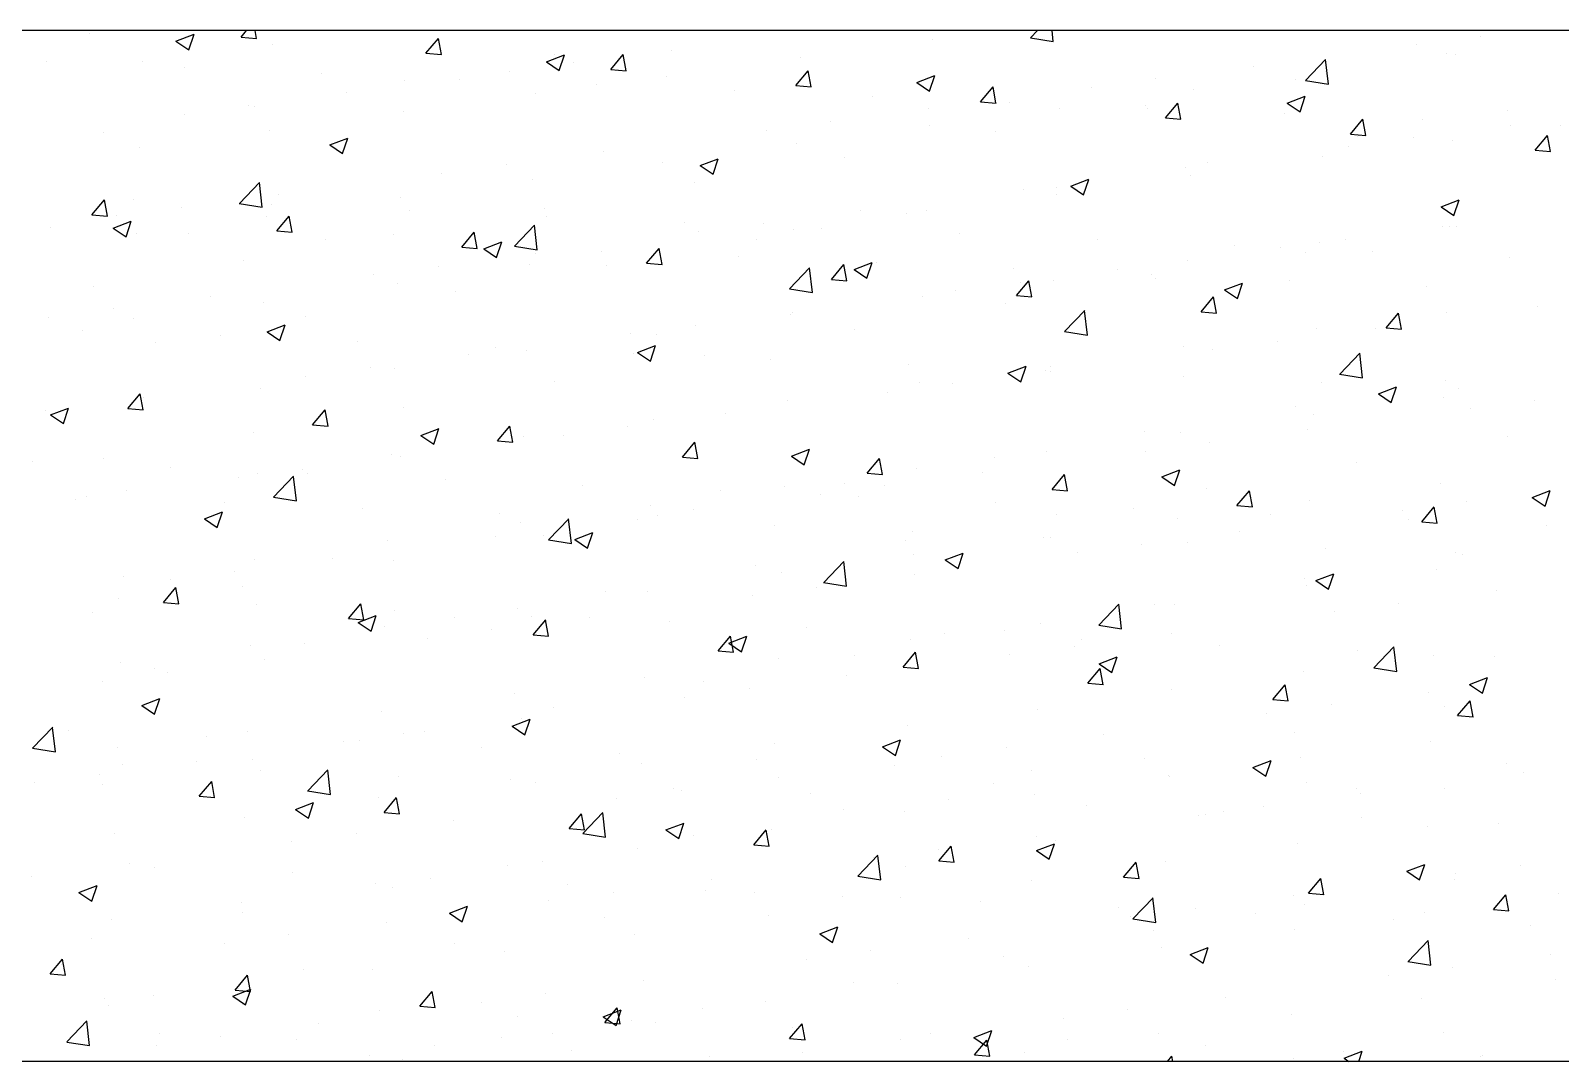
# Model space of a CAD drawing. Header units: millimetres. Extents: x 331487 to 517269, y 198509 to 399936.
# Drawn here: x 423259 to 423853, y 339696 to 340096 of the extents above; entities that cross this region are included whole.
import ezdxf

# ---------------------------------------------------------------- set-up
doc = ezdxf.new("R2010")
doc.units = ezdxf.units.MM
doc.header["$MEASUREMENT"] = 0
doc.layers.add('COLUMN', color=6, linetype='Continuous')

msp = doc.modelspace()

# ---------------------------------------------------------------- linework, layer by layer
at = {"layer": 'COLUMN'}
for p, q in [((448979.83, 340095.96), (420204.35, 340095.96)), ((448984.26, 339695.96), (420604.35, 339695.96))]:
    msp.add_line(p, q, dxfattribs=at)
at = {"layer": 'COLUMN', "color": 2, "linetype": 'Continuous'}
for p, q in [((423282.3, 340094.66), (423282.3, 340094.66)), ((423315.87, 340091.84), (423322.88, 340094.53)), ((423315.87, 340091.84), (423320.85, 340088.48)), ((423320.85, 340088.48), (423322.87, 340094.52)), ((423341.13, 340093.44), (423343.25, 340095.96)), ((423341.13, 340093.44), (423347.11, 340092.92)), ((423347.11, 340092.91), (423346.55, 340095.96)), ((423353.46, 340090.37), (423353.46, 340090.37)), ((423412.86, 340087.17), (423417.68, 340092.91)), ((423418.84, 340086.64), (423417.68, 340092.91)), ((423609.32, 340092.56), (423609.32, 340092.56)), ((423647.35, 340093.14), (423656.25, 340091.76)), ((423647.38, 340093.17), (423650.06, 340095.96)), ((423656.25, 340091.76), (423655.76, 340095.96)), ((423797.09, 340090.48), (423797.09, 340090.48)), ((423822.12, 340093.78), (423822.12, 340093.78)), ((423412.86, 340087.17), (423418.84, 340086.64)), ((423459.59, 340083.83), (423466.59, 340086.52)), ((423462.89, 340086.51), (423462.89, 340086.51)), ((423464.56, 340080.47), (423466.59, 340086.52)), ((423484.59, 340080.89), (423489.41, 340086.64)), ((423490.56, 340080.36), (423489.4, 340086.63)), ((423508.11, 340088.42), (423508.11, 340088.42)), ((423557.98, 340085.52), (423557.98, 340085.52)), ((423754.11, 340076.62), (423761.9, 340084.74)), ((423762.97, 340075.21), (423761.87, 340084.71)), ((423808.67, 340086.91), (423808.67, 340086.91)), ((423812.41, 340086.61), (423812.41, 340086.61)), ((423265.68, 340083.93), (423265.68, 340083.93)), ((423302.95, 340083.96), (423302.95, 340083.96)), ((423319.06, 340081.67), (423319.06, 340081.67)), ((423372.45, 340079.41), (423372.45, 340079.41)), ((423445.21, 340080.13), (423445.21, 340080.13)), ((423459.59, 340083.83), (423464.56, 340080.47)), ((423470.24, 340083.43), (423470.24, 340083.43)), ((423484.59, 340080.89), (423490.56, 340080.37)), ((423556.31, 340074.62), (423561.13, 340080.36)), ((423562.29, 340074.09), (423561.13, 340080.35)), ((423603.3, 340075.82), (423610.3, 340078.51)), ((423608.27, 340072.46), (423610.3, 340078.51)), ((423733.93, 340082.17), (423733.93, 340082.17)), ((423761.9, 340080.21), (423761.9, 340080.21)), ((423404.57, 340076.5), (423404.57, 340076.5)), ((423425.83, 340077.16), (423425.83, 340077.16)), ((423479.21, 340074.9), (423479.21, 340074.9)), ((423506.04, 340078.02), (423506.04, 340078.02)), ((423532.59, 340072.65), (423532.59, 340072.65)), ((423556.31, 340074.62), (423562.29, 340074.09)), ((423603.3, 340075.82), (423608.27, 340072.46)), ((423628.04, 340068.34), (423632.86, 340074.09)), ((423634.01, 340067.81), (423632.86, 340074.08)), ((423671.03, 340073.88), (423671.03, 340073.88)), ((423696.06, 340077.18), (423696.06, 340077.18)), ((423710.55, 340073.17), (423710.55, 340073.17)), ((423750.35, 340076.9), (423750.35, 340076.9)), ((423754.08, 340076.59), (423762.97, 340075.21)), ((423344.18, 340066.83), (423344.18, 340066.83)), ((423346.25, 340066.49), (423346.25, 340066.49)), ((423382.05, 340071.82), (423382.05, 340071.82)), ((423455.53, 340071.62), (423455.53, 340071.62)), ((423585.97, 340070.39), (423585.97, 340070.39)), ((423628.04, 340068.34), (423634.02, 340067.82)), ((423639.36, 340068.14), (423639.36, 340068.14)), ((423692.03, 340066.89), (423692.03, 340066.89)), ((423699.76, 340062.06), (423704.59, 340067.81)), ((423705.74, 340061.54), (423704.58, 340067.8)), ((423747.01, 340067.81), (423754.02, 340070.5)), ((423747.01, 340067.81), (423751.99, 340064.46)), ((423751.98, 340064.45), (423754.01, 340070.5)), ((423319.15, 340063.54), (423319.15, 340063.54)), ((423404.18, 340064.57), (423404.18, 340064.57)), ((423570, 340060.58), (423570, 340060.58)), ((423607.87, 340065.57), (423607.87, 340065.57)), ((423658.62, 340065.67), (423658.62, 340065.67)), ((423692.74, 340065.88), (423692.74, 340065.88)), ((423699.76, 340062.06), (423705.74, 340061.54)), ((423746.12, 340063.63), (423746.12, 340063.63)), ((423771.49, 340055.79), (423776.31, 340061.53)), ((423777.47, 340055.26), (423776.31, 340061.53)), ((423799.5, 340061.37), (423799.5, 340061.37)), ((423832.63, 340064.95), (423832.63, 340064.95)), ((423287.93, 340056.48), (423287.93, 340056.48)), ((423352.25, 340057.08), (423352.25, 340057.08)), ((423544.96, 340057.29), (423544.96, 340057.29)), ((423608.1, 340059.27), (423608.1, 340059.27)), ((423633.71, 340056.88), (423633.71, 340056.88)), ((423771.49, 340055.79), (423777.47, 340055.27)), ((423774.31, 340054.94), (423774.31, 340054.94)), ((423833.69, 340059.32), (423833.69, 340059.32)), ((423843.22, 340049.51), (423848.04, 340055.26)), ((423849.19, 340048.99), (423848.04, 340055.25)), ((423852.89, 340059.12), (423852.89, 340059.12)), ((423301.73, 340050.68), (423301.73, 340050.68)), ((423375.57, 340051.58), (423382.57, 340054.26)), ((423375.57, 340051.58), (423380.54, 340048.22)), ((423380.54, 340048.22), (423382.56, 340054.26)), ((423481.81, 340048.97), (423481.81, 340048.97)), ((423556.76, 340052.23), (423556.76, 340052.23)), ((423770.78, 340051.04), (423770.78, 340051.04)), ((423795.81, 340054.34), (423795.81, 340054.34)), ((423811.19, 340053.32), (423811.19, 340053.32)), ((423843.22, 340049.51), (423849.19, 340048.99)), ((423443.93, 340043.99), (423443.93, 340043.99)), ((423504.82, 340044.73), (423504.82, 340044.73)), ((423519.28, 340043.57), (423526.28, 340046.25)), ((423519.28, 340043.57), (423524.25, 340040.21)), ((423524.25, 340040.21), (423526.28, 340046.25)), ((423575.39, 340046.87), (423575.39, 340046.87)), ((423715.99, 340044.93), (423715.99, 340044.93)), ((423760.68, 340046.92), (423760.68, 340046.92)), ((423340.47, 340028.87), (423348.26, 340036.98)), ((423349.33, 340027.45), (423348.23, 340036.95)), ((423418.9, 340040.69), (423418.9, 340040.69)), ((423454.31, 340038.33), (423454.31, 340038.33)), ((423517.08, 340036.86), (423517.08, 340036.86)), ((423662.99, 340035.56), (423669.99, 340038.25)), ((423667.96, 340032.2), (423669.99, 340038.24)), ((423669.75, 340037.74), (423669.75, 340037.74)), ((423707.63, 340042.73), (423707.63, 340042.73)), ((423709.34, 340039.88), (423709.34, 340039.88)), ((423355.75, 340032.38), (423355.75, 340032.38)), ((423402.97, 340031.29), (423402.97, 340031.29)), ((423644.72, 340034.44), (423644.72, 340034.44)), ((423657.4, 340032.38), (423657.4, 340032.38)), ((423657.67, 340034.92), (423657.67, 340034.92)), ((423662.99, 340035.56), (423667.97, 340032.2)), ((423283.28, 340024.5), (423288.1, 340030.24)), ((423289.26, 340023.97), (423288.1, 340030.24)), ((423299.59, 340030.57), (423299.59, 340030.57)), ((423317.87, 340027.39), (423317.87, 340027.39)), ((423340.44, 340028.83), (423349.33, 340027.45)), ((423352.97, 340028.32), (423352.97, 340028.32)), ((423406.35, 340026.06), (423406.35, 340026.06)), ((423458.76, 340026.85), (423458.76, 340026.85)), ((423581.56, 340026.13), (423581.56, 340026.13)), ((423606.89, 340025.98), (423606.89, 340025.98)), ((423806.7, 340027.55), (423813.71, 340030.24)), ((423806.7, 340027.55), (423811.68, 340024.19)), ((423811.68, 340024.19), (423813.7, 340030.24)), ((423267.29, 340019.39), (423267.29, 340019.39)), ((423283.28, 340024.5), (423289.26, 340023.97)), ((423291.54, 340019.32), (423298.55, 340022.01)), ((423291.54, 340019.32), (423296.52, 340015.97)), ((423292.84, 340024.1), (423292.84, 340024.1)), ((423296.51, 340015.97), (423298.54, 340022.01)), ((423351.03, 340023.79), (423351.03, 340023.79)), ((423355.01, 340018.22), (423359.83, 340023.97)), ((423360.98, 340017.69), (423359.83, 340023.96)), ((423447.19, 340012.31), (423454.98, 340020.43)), ((423456.06, 340010.9), (423454.95, 340020.4)), ((423459.74, 340023.8), (423459.74, 340023.8)), ((423513.12, 340021.55), (423513.12, 340021.55)), ((423543.69, 340021.14), (423543.69, 340021.14)), ((423566.5, 340019.29), (423566.5, 340019.29)), ((423599.36, 340024.91), (423599.36, 340024.91)), ((423807.38, 340019.88), (423807.38, 340019.88)), ((423809.98, 340020.03), (423809.98, 340020.03)), ((423812.5, 340019.95), (423812.5, 340019.95)), ((423300.52, 340017.39), (423300.52, 340017.39)), ((423320.67, 340017.14), (423320.67, 340017.14)), ((423355.01, 340018.22), (423360.99, 340017.7)), ((423374.06, 340014.88), (423374.06, 340014.88)), ((423400.44, 340016.84), (423400.44, 340016.84)), ((423426.74, 340011.95), (423431.56, 340017.69)), ((423432.71, 340011.42), (423431.55, 340017.69)), ((423435.26, 340011.31), (423442.26, 340014)), ((423440.23, 340007.96), (423442.25, 340014)), ((423518.66, 340017.85), (423518.66, 340017.85)), ((423541.04, 340014.9), (423541.04, 340014.9)), ((423555.55, 340018.94), (423555.55, 340018.94)), ((423619.88, 340017.04), (423619.88, 340017.04)), ((423673.27, 340014.78), (423673.27, 340014.78)), ((423759.47, 340013.63), (423759.47, 340013.63)), ((423769.51, 340014.89), (423769.51, 340014.89)), ((423426.74, 340011.95), (423432.71, 340011.42)), ((423427.44, 340012.63), (423427.44, 340012.63)), ((423435.26, 340011.31), (423440.23, 340007.96)), ((423447.16, 340012.28), (423456.06, 340010.9)), ((423455.5, 340009.53), (423455.5, 340009.53)), ((423480.82, 340010.37), (423480.82, 340010.37)), ((423498.46, 340005.67), (423503.28, 340011.42)), ((423504.44, 340005.14), (423503.28, 340011.41)), ((423503.61, 340011.44), (423503.61, 340011.44)), ((423534.2, 340008.12), (423534.2, 340008.12)), ((423726.65, 340012.53), (423726.65, 340012.53)), ((423744.47, 340011.6), (423744.47, 340011.6)), ((423754.18, 340009.94), (423754.18, 340009.94)), ((423780.03, 340010.27), (423780.03, 340010.27)), ((423833.41, 340008.02), (423833.41, 340008.02)), ((423342.12, 340006.83), (423342.12, 340006.83)), ((423392.59, 340001.25), (423392.59, 340001.25)), ((423417.63, 340004.55), (423417.63, 340004.55)), ((423453.1, 340005.04), (423453.1, 340005.04)), ((423482.72, 340004.89), (423482.72, 340004.89)), ((423498.46, 340005.67), (423504.44, 340005.15)), ((423553.92, 339995.76), (423561.71, 340003.88)), ((423562.78, 339994.35), (423561.67, 340003.85)), ((423570.19, 339999.4), (423575.01, 340005.14)), ((423576.16, 339998.87), (423575.01, 340005.14)), ((423578.97, 340003.3), (423585.97, 340005.99)), ((423578.97, 340003.3), (423583.94, 339999.95)), ((423583.94, 339999.95), (423585.97, 340005.99)), ((423587.59, 340005.86), (423587.59, 340005.86)), ((423640.97, 340003.61), (423640.97, 340003.61)), ((423681.32, 340003.28), (423681.32, 340003.28)), ((423694.35, 340001.35), (423694.35, 340001.35)), ((423708.12, 340006.59), (423708.12, 340006.59)), ((423283.8, 339996.82), (423283.8, 339996.82)), ((423401.75, 339998), (423401.75, 339998)), ((423553.89, 339995.73), (423562.78, 339994.35)), ((423570.19, 339999.4), (423576.16, 339998.87)), ((423641.91, 339993.12), (423646.73, 339998.87)), ((423643.45, 339998.3), (423643.45, 339998.3)), ((423647.89, 339992.59), (423646.73, 339998.86)), ((423656.18, 339999.09), (423656.18, 339999.09)), ((423695.87, 339999.93), (423695.87, 339999.93)), ((423722.68, 339995.3), (423729.68, 339997.98)), ((423722.68, 339995.3), (423727.66, 339991.94)), ((423727.65, 339991.94), (423729.68, 339997.98)), ((423747.73, 339999.09), (423747.73, 339999.09)), ((423801.11, 339996.84), (423801.11, 339996.84)), ((423329.44, 339992.94), (423329.44, 339992.94)), ((423349.81, 339990.5), (423349.81, 339990.5)), ((423424.4, 339994.88), (423424.4, 339994.88)), ((423605.67, 339992.69), (423605.67, 339992.69)), ((423618.41, 339995), (423618.41, 339995)), ((423637.55, 339989.92), (423637.55, 339989.92)), ((423641.91, 339993.12), (423647.89, 339992.6)), ((423713.64, 339986.85), (423718.46, 339992.59)), ((423719.61, 339986.32), (423718.46, 339992.59)), ((423266.53, 339984.65), (423266.53, 339984.65)), ((423291.57, 339987.95), (423291.57, 339987.95)), ((423299.3, 339984.1), (423299.3, 339984.1)), ((423366.08, 339984.87), (423366.08, 339984.87)), ((423554.33, 339985.65), (423554.33, 339985.65)), ((423555.26, 339986.69), (423555.26, 339986.69)), ((423660.64, 339979.21), (423668.43, 339987.33)), ((423669.5, 339977.8), (423668.4, 339987.3)), ((423713.64, 339986.85), (423719.62, 339986.32)), ((423785.37, 339980.57), (423790.19, 339986.32)), ((423791.34, 339980.04), (423790.18, 339986.31)), ((423808.76, 339986.74), (423808.76, 339986.74)), ((423844.23, 339988.75), (423844.23, 339988.75)), ((423279.69, 339979.74), (423279.69, 339979.74)), ((423333.08, 339977.48), (423333.08, 339977.48)), ((423351.23, 339979.06), (423358.24, 339981.75)), ((423351.23, 339979.06), (423356.21, 339975.71)), ((423356.2, 339975.7), (423358.23, 339981.75)), ((423492.35, 339978.41), (423492.35, 339978.41)), ((423502.39, 339978.15), (423502.39, 339978.15)), ((423517.38, 339981.7), (423517.38, 339981.7)), ((423579.23, 339979.91), (423579.23, 339979.91)), ((423660.61, 339979.18), (423669.5, 339977.8)), ((423758.25, 339980.34), (423758.25, 339980.34)), ((423781.07, 339980.44), (423781.07, 339980.44)), ((423785.37, 339980.57), (423791.34, 339980.05)), ((423307.76, 339974.86), (423307.76, 339974.86)), ((423386.46, 339975.23), (423386.46, 339975.23)), ((423439.84, 339972.97), (423439.84, 339972.97)), ((423451.88, 339971.75), (423451.88, 339971.75)), ((423494.95, 339971.05), (423501.95, 339973.74)), ((423499.92, 339967.7), (423501.95, 339973.74)), ((423706.91, 339973.3), (423706.91, 339973.3)), ((423718.17, 339972.16), (423718.17, 339972.16)), ((423743.2, 339975.45), (423743.2, 339975.45)), ((423429.19, 339970.09), (423429.19, 339970.09)), ((423493.22, 339970.72), (423493.22, 339970.72)), ((423494.95, 339971.05), (423499.92, 339967.7)), ((423520.91, 339969.9), (423520.91, 339969.9)), ((423546.61, 339968.46), (423546.61, 339968.46)), ((423599.99, 339966.21), (423599.99, 339966.21)), ((423638.66, 339963.04), (423645.66, 339965.73)), ((423643.63, 339959.69), (423645.66, 339965.73)), ((423654.97, 339965.8), (423654.97, 339965.8)), ((423767.37, 339962.66), (423775.15, 339970.78)), ((423776.23, 339961.25), (423775.12, 339970.74)), ((423366.29, 339961.81), (423366.29, 339961.81)), ((423391.32, 339965.11), (423391.32, 339965.11)), ((423400.54, 339964.71), (423400.54, 339964.71)), ((423462.59, 339959.89), (423462.59, 339959.89)), ((423638.66, 339963.04), (423643.63, 339959.69)), ((423653.37, 339963.95), (423653.37, 339963.95)), ((423655.01, 339963.84), (423655.01, 339963.84)), ((423706.75, 339961.7), (423706.75, 339961.7)), ((423767.33, 339962.63), (423776.23, 339961.25)), ((423808.37, 339960.28), (423808.37, 339960.28)), ((423297.16, 339949.28), (423301.98, 339955.02)), ((423303.13, 339948.75), (423301.98, 339955.02)), ((423348.6, 339957.21), (423348.6, 339957.21)), ((423592.1, 339955.56), (423592.1, 339955.56)), ((423604.46, 339959.4), (423604.46, 339959.4)), ((423617.14, 339958.86), (423617.14, 339958.86)), ((423760.13, 339959.44), (423760.13, 339959.44)), ((423782.37, 339955.03), (423789.37, 339957.72)), ((423782.37, 339955.03), (423787.35, 339951.68)), ((423787.34, 339951.68), (423789.37, 339957.72)), ((423813.52, 339957.18), (423813.52, 339957.18)), ((423265.26, 339948.51), (423265.26, 339948.51)), ((423267.21, 339946.81), (423274.21, 339949.5)), ((423272.18, 339943.45), (423274.21, 339949.49)), ((423297.16, 339949.28), (423303.14, 339948.75)), ((423298.09, 339950.81), (423298.09, 339950.81)), ((423303.13, 339953.5), (423303.13, 339953.5)), ((423368.88, 339943), (423373.71, 339948.75)), ((423374.86, 339942.47), (423373.7, 339948.74)), ((423404.27, 339949.87), (423404.27, 339949.87)), ((423553.11, 339952.36), (423553.11, 339952.36)), ((423750.06, 339950.27), (423750.06, 339950.27)), ((423807.54, 339953.45), (423807.54, 339953.45)), ((423817.92, 339949.31), (423817.92, 339949.31)), ((423842.96, 339952.61), (423842.96, 339952.61)), ((423267.21, 339946.81), (423272.19, 339943.45)), ((423368.88, 339943), (423374.86, 339942.48)), ((423440.61, 339936.73), (423445.43, 339942.47)), ((423446.59, 339936.2), (423445.43, 339942.47)), ((423491.08, 339942.26), (423491.08, 339942.26)), ((423501.17, 339944.86), (423501.17, 339944.86)), ((423528.95, 339947.25), (423528.95, 339947.25)), ((423757.03, 339947.05), (423757.03, 339947.05)), ((423345.95, 339939.86), (423345.95, 339939.86)), ((423410.92, 339938.8), (423417.93, 339941.49)), ((423410.92, 339938.8), (423415.9, 339935.44)), ((423415.9, 339935.44), (423417.92, 339941.49)), ((423440.61, 339936.73), (423446.59, 339936.2)), ((423450.66, 339938.46), (423450.66, 339938.46)), ((423466.04, 339938.96), (423466.04, 339938.96)), ((423512.34, 339930.45), (423517.16, 339936.2)), ((423518.31, 339929.92), (423517.16, 339936.19)), ((423691.74, 339940.26), (423691.74, 339940.26)), ((423705.69, 339940.01), (423705.69, 339940.01)), ((423716.89, 339936.01), (423716.89, 339936.01)), ((423754.77, 339941), (423754.77, 339941)), ((423832.34, 339938.33), (423832.34, 339938.33)), ((423399.32, 339931.42), (423399.32, 339931.42)), ((423402.89, 339930.65), (423402.89, 339930.65)), ((423512.34, 339930.45), (423518.31, 339929.93)), ((423554.64, 339930.79), (423561.64, 339933.48)), ((423554.64, 339930.79), (423559.61, 339927.43)), ((423559.61, 339927.43), (423561.64, 339933.48)), ((423633.42, 339930.25), (423633.42, 339930.25)), ((423653.75, 339932.51), (423653.75, 339932.51)), ((423691.86, 339932.72), (423691.86, 339932.72)), ((423260.22, 339928.64), (423260.22, 339928.64)), ((423287.64, 339929.85), (423287.64, 339929.85)), ((423313.6, 339926.38), (423313.6, 339926.38)), ((423365.01, 339925.66), (423365.01, 339925.66)), ((423366.99, 339924.13), (423366.99, 339924.13)), ((423584.06, 339924.18), (423588.88, 339929.92)), ((423584.06, 339924.18), (423590.04, 339923.65)), ((423590.04, 339923.65), (423588.88, 339929.92)), ((423603.24, 339926.11), (423603.24, 339926.11)), ((423628.7, 339924.4), (423628.7, 339924.4)), ((423698.35, 339922.78), (423705.35, 339925.47)), ((423703.32, 339919.42), (423705.35, 339925.47)), ((423774.02, 339928.31), (423774.02, 339928.31)), ((423339.98, 339922.37), (423339.98, 339922.37)), ((423347.38, 339923.92), (423347.38, 339923.92)), ((423353.73, 339914.9), (423361.52, 339923.02)), ((423362.59, 339913.49), (423361.48, 339922.99)), ((423420.37, 339921.87), (423420.37, 339921.87)), ((423473.75, 339919.62), (423473.75, 339919.62)), ((423551.9, 339919.07), (423551.9, 339919.07)), ((423575.1, 339920.24), (423575.1, 339920.24)), ((423590.83, 339919.42), (423590.83, 339919.42)), ((423655.79, 339917.9), (423660.61, 339923.65)), ((423661.76, 339917.37), (423660.61, 339923.64)), ((423698.35, 339922.78), (423703.32, 339919.43)), ((423715.7, 339918.3), (423715.7, 339918.3)), ((423806.33, 339920.16), (423806.33, 339920.16)), ((423276.82, 339914.05), (423276.82, 339914.05)), ((423281.31, 339915.21), (423281.31, 339915.21)), ((423296.87, 339917.52), (423296.87, 339917.52)), ((423334.69, 339912.95), (423334.69, 339912.95)), ((423353.7, 339914.87), (423362.59, 339913.49)), ((423527.13, 339917.36), (423527.13, 339917.36)), ((423565.8, 339916.12), (423565.8, 339916.12)), ((423580.51, 339915.11), (423580.51, 339915.11)), ((423633.9, 339912.85), (423633.9, 339912.85)), ((423655.79, 339917.9), (423661.77, 339917.38)), ((423727.51, 339911.63), (423732.34, 339917.37)), ((423733.49, 339911.1), (423732.33, 339917.37)), ((423755.82, 339913.76), (423755.82, 339913.76)), ((423816.65, 339913.17), (423816.65, 339913.17)), ((423842.06, 339914.77), (423849.07, 339917.46)), ((423842.06, 339914.77), (423847.04, 339911.42)), ((423847.03, 339911.42), (423849.06, 339917.46)), ((423326.9, 339906.55), (423333.9, 339909.23)), ((423326.9, 339906.55), (423331.88, 339903.19)), ((423331.87, 339903.19), (423333.9, 339909.23)), ((423388.07, 339910.7), (423388.07, 339910.7)), ((423441.45, 339908.44), (423441.45, 339908.44)), ((423460.45, 339898.35), (423468.24, 339906.47)), ((423469.31, 339896.94), (423468.21, 339906.44)), ((423499.96, 339911.57), (423499.96, 339911.57)), ((423502.64, 339907.81), (423502.64, 339907.81)), ((423516.78, 339910.23), (423516.78, 339910.23)), ((423657.38, 339908.29), (423657.38, 339908.29)), ((423687.28, 339910.6), (423687.28, 339910.6)), ((423704.47, 339906.72), (423704.47, 339906.72)), ((423727.51, 339911.63), (423733.49, 339911.1)), ((423740.66, 339908.34), (423740.66, 339908.34)), ((423791.61, 339909.87), (423791.61, 339909.87)), ((423799.24, 339905.35), (423804.06, 339911.1)), ((423805.22, 339904.82), (423804.06, 339911.09)), ((423449.45, 339905.17), (423449.45, 339905.17)), ((423464.77, 339902.82), (423464.77, 339902.82)), ((423470.62, 339898.54), (423477.62, 339901.22)), ((423475.59, 339895.18), (423477.61, 339901.22)), ((423494.83, 339906.19), (423494.83, 339906.19)), ((423548.22, 339903.93), (423548.22, 339903.93)), ((423601.6, 339901.67), (423601.6, 339901.67)), ((423728.46, 339901.56), (423728.46, 339901.56)), ((423794.04, 339906.09), (423794.04, 339906.09)), ((423799.24, 339905.35), (423805.22, 339904.83)), ((423847.43, 339903.83), (423847.43, 339903.83)), ((423398.1, 339898.13), (423398.1, 339898.13)), ((423439.74, 339899.52), (423439.74, 339899.52)), ((423458.46, 339900.22), (423458.46, 339900.22)), ((423460.42, 339898.32), (423469.31, 339896.94)), ((423470.62, 339898.54), (423475.59, 339895.18)), ((423599.06, 339898.28), (423599.06, 339898.28)), ((423652.54, 339899.22), (423652.54, 339899.22)), ((423654.98, 339899.42), (423654.98, 339899.42)), ((423690.59, 339896.57), (423690.59, 339896.57)), ((423708.36, 339897.16), (423708.36, 339897.16)), ((423761.75, 339894.91), (423761.75, 339894.91)), ((423346.17, 339890.63), (423346.17, 339890.63)), ((423376.58, 339891.21), (423376.58, 339891.21)), ((423400.14, 339890.21), (423400.14, 339890.21)), ((423567.17, 339881.8), (423574.96, 339889.92)), ((423576.04, 339880.39), (423574.93, 339889.88)), ((423602.02, 339892.82), (423602.02, 339892.82)), ((423614.33, 339890.53), (423621.33, 339893.22)), ((423614.33, 339890.53), (423619.3, 339887.17)), ((423619.3, 339887.17), (423621.33, 339893.21)), ((423665.55, 339893.28), (423665.55, 339893.28)), ((423812.21, 339893.32), (423812.21, 339893.32)), ((423815.13, 339892.65), (423815.13, 339892.65)), ((423295.65, 339884.23), (423295.65, 339884.23)), ((423313.67, 339882.93), (423313.67, 339882.93)), ((423338.71, 339886.22), (423338.71, 339886.22)), ((423540.74, 339888.27), (423540.74, 339888.27)), ((423550.68, 339885.78), (423550.68, 339885.78)), ((423602.4, 339884.96), (423602.4, 339884.96)), ((423753.89, 339883.31), (423753.89, 339883.31)), ((423758.04, 339882.52), (423765.04, 339885.21)), ((423758.04, 339882.52), (423763.02, 339879.16)), ((423763.01, 339879.16), (423765.04, 339885.21)), ((423805.11, 339886.87), (423805.11, 339886.87)), ((423311.03, 339874.06), (423315.85, 339879.8)), ((423317.01, 339873.53), (423315.85, 339879.8)), ((423341.82, 339880.2), (423341.82, 339880.2)), ((423482.42, 339878.26), (423482.42, 339878.26)), ((423498.74, 339878.28), (423498.74, 339878.28)), ((423539.49, 339876.68), (423539.49, 339876.68)), ((423564.52, 339879.97), (423564.52, 339879.97)), ((423567.14, 339881.77), (423576.04, 339880.39)), ((423754.6, 339880.47), (423754.6, 339880.47)), ((423828.21, 339878.71), (423828.21, 339878.71)), ((423293.71, 339875.55), (423293.71, 339875.55)), ((423311.03, 339874.06), (423317.01, 339873.54)), ((423347.09, 339873.3), (423347.09, 339873.3)), ((423382.76, 339867.78), (423387.58, 339873.53)), ((423388.73, 339867.25), (423387.58, 339873.52)), ((423400.47, 339871.04), (423400.47, 339871.04)), ((423448.23, 339871.88), (423448.23, 339871.88)), ((423673.9, 339865.25), (423681.69, 339873.36)), ((423682.76, 339863.84), (423681.66, 339873.33)), ((423695.57, 339873.3), (423695.57, 339873.3)), ((423703.26, 339873.43), (423703.26, 339873.43)), ((423790.34, 339873.73), (423790.34, 339873.73)), ((423283.51, 339870.19), (423283.51, 339870.19)), ((423382.76, 339867.78), (423388.74, 339867.26)), ((423386.59, 339866.28), (423393.59, 339868.97)), ((423386.59, 339866.28), (423391.57, 339862.93)), ((423391.56, 339862.93), (423393.59, 339868.97)), ((423396.89, 339864.84), (423396.89, 339864.84)), ((423424.11, 339868.25), (423424.11, 339868.25)), ((423453.85, 339868.79), (423453.85, 339868.79)), ((423454.49, 339861.51), (423459.31, 339867.25)), ((423460.46, 339860.98), (423459.3, 339867.25)), ((423476.34, 339868.36), (423476.34, 339868.36)), ((423507.24, 339866.53), (423507.24, 339866.53)), ((423651.32, 339865.93), (423651.32, 339865.93)), ((423673.87, 339865.21), (423682.76, 339863.83)), ((423765.31, 339870.43), (423765.31, 339870.43)), ((423413.43, 339860.08), (423413.43, 339860.08)), ((423438.46, 339863.38), (423438.46, 339863.38)), ((423454.49, 339861.51), (423460.46, 339860.99)), ((423526.21, 339855.23), (423531.03, 339860.98)), ((423530.31, 339858.27), (423537.31, 339860.96)), ((423532.19, 339854.7), (423531.03, 339860.97)), ((423535.28, 339854.92), (423537.3, 339860.96)), ((423560.62, 339864.28), (423560.62, 339864.28)), ((423600.81, 339859.53), (423600.81, 339859.53)), ((423614, 339862.02), (423614, 339862.02)), ((423637.25, 339863.29), (423637.25, 339863.29)), ((423667.38, 339859.77), (423667.38, 339859.77)), ((423702.15, 339862.12), (423702.15, 339862.12)), ((423344.95, 339857.34), (423344.95, 339857.34)), ((423365.79, 339858.24), (423365.79, 339858.24)), ((423526.21, 339855.23), (423532.19, 339854.71)), ((423530.31, 339858.27), (423535.28, 339854.92)), ((423578.93, 339853.28), (423578.93, 339853.28)), ((423597.94, 339848.96), (423602.76, 339854.7)), ((423603.91, 339848.43), (423602.76, 339854.7)), ((423639.25, 339853.83), (423639.25, 339853.83)), ((423664.28, 339857.13), (423664.28, 339857.13)), ((423674.02, 339850.27), (423681.02, 339852.95)), ((423678.99, 339846.91), (423681.02, 339852.95)), ((423720.77, 339857.51), (423720.77, 339857.51)), ((423774.15, 339855.25), (423774.15, 339855.25)), ((423780.62, 339848.69), (423788.41, 339856.81)), ((423789.49, 339847.28), (423788.38, 339856.78)), ((423803.9, 339853.58), (423803.9, 339853.58)), ((423827.53, 339853), (423827.53, 339853)), ((423294.44, 339850.94), (423294.44, 339850.94)), ((423307.47, 339848.23), (423307.47, 339848.23)), ((423350.27, 339851.77), (423350.27, 339851.77)), ((423549.47, 339852.49), (423549.47, 339852.49)), ((423597.94, 339848.96), (423603.91, 339848.43)), ((423669.66, 339842.68), (423674.48, 339848.43)), ((423674.02, 339850.27), (423678.99, 339846.91)), ((423675.64, 339842.15), (423674.48, 339848.42)), ((423753.39, 339847.18), (423753.39, 339847.18)), ((423780.59, 339848.66), (423789.49, 339847.28)), ((423287.37, 339843.49), (423287.37, 339843.49)), ((423312.4, 339846.78), (423312.4, 339846.78)), ((423497.53, 339844.99), (423497.53, 339844.99)), ((423520.61, 339843.27), (423520.61, 339843.27)), ((423576.09, 339845.52), (423576.09, 339845.52)), ((423669.66, 339842.68), (423675.64, 339842.16)), ((423741.39, 339836.41), (423746.21, 339842.15)), ((423747.36, 339835.88), (423746.21, 339842.15)), ((423817.73, 339842.26), (423824.73, 339844.95)), ((423817.73, 339842.26), (423822.71, 339838.9)), ((423822.7, 339838.9), (423824.73, 339844.94)), ((423302.57, 339834.03), (423309.57, 339836.72)), ((423307.54, 339830.67), (423309.57, 339836.72)), ((423447.02, 339838.59), (423447.02, 339838.59)), ((423513.18, 339837.24), (423513.18, 339837.24)), ((423538.22, 339840.53), (423538.22, 339840.53)), ((423702.04, 339840.14), (423702.04, 339840.14)), ((423741.39, 339836.41), (423747.37, 339835.88)), ((423801.91, 339839.27), (423801.91, 339839.27)), ((423813.12, 339830.13), (423817.94, 339835.88)), ((423819.09, 339829.6), (423817.93, 339835.87)), ((423302.57, 339834.03), (423307.55, 339830.68)), ((423395.67, 339831.55), (423395.67, 339831.55)), ((423462.3, 339833.26), (423462.3, 339833.26)), ((423650.1, 339832.64), (423650.1, 339832.64)), ((423739, 339830.99), (423739, 339830.99)), ((423764.03, 339834.29), (423764.03, 339834.29)), ((423808.08, 339833.65), (423808.08, 339833.65)), ((423813.12, 339830.13), (423819.09, 339829.61)), ((423260.26, 339817.49), (423268.05, 339825.61)), ((423269.12, 339816.08), (423268.02, 339825.58)), ((423274.23, 339824.45), (423274.23, 339824.45)), ((423343.73, 339824.05), (423343.73, 339824.05)), ((423403.98, 339823.25), (423403.98, 339823.25)), ((423412.16, 339823.94), (423412.16, 339823.94)), ((423446.28, 339826.02), (423453.29, 339828.71)), ((423446.28, 339826.02), (423451.26, 339822.67)), ((423450.03, 339828.92), (423450.03, 339828.92)), ((423451.25, 339822.67), (423453.28, 339828.71)), ((423599.59, 339826.24), (423599.59, 339826.24)), ((423749.76, 339823.64), (423749.76, 339823.64)), ((423260.23, 339817.46), (423269.12, 339816.08)), ((423293.22, 339817.65), (423293.22, 339817.65)), ((423327.62, 339822.2), (423327.62, 339822.2)), ((423381, 339819.94), (423381, 339819.94)), ((423387.12, 339820.64), (423387.12, 339820.64)), ((423434.38, 339817.69), (423434.38, 339817.69)), ((423548.25, 339819.2), (423548.25, 339819.2)), ((423590, 339818.01), (423597, 339820.7)), ((423590, 339818.01), (423594.97, 339814.66)), ((423594.97, 339814.66), (423597, 339820.7)), ((423637.97, 339817.69), (423637.97, 339817.69)), ((423675.85, 339822.67), (423675.85, 339822.67)), ((423802.68, 339820.29), (423802.68, 339820.29)), ((423323.97, 339812.33), (423323.97, 339812.33)), ((423345.66, 339813.23), (423345.66, 339813.23)), ((423487.76, 339815.43), (423487.76, 339815.43)), ((423496.31, 339811.7), (423496.31, 339811.7)), ((423541.15, 339813.18), (423541.15, 339813.18)), ((423612.94, 339814.39), (423612.94, 339814.39)), ((423691.44, 339813.63), (423691.44, 339813.63)), ((423733.71, 339810), (423740.71, 339812.69)), ((423738.68, 339806.65), (423740.71, 339812.69)), ((423752.17, 339813.89), (423752.17, 339813.89)), ((423832.04, 339811.7), (423832.04, 339811.7)), ((423286.09, 339807.34), (423286.09, 339807.34)), ((423295.32, 339811.02), (423295.32, 339811.02)), ((423348.7, 339808.77), (423348.7, 339808.77)), ((423366.98, 339800.94), (423374.77, 339809.06)), ((423375.85, 339799.53), (423374.74, 339809.02)), ((423402.08, 339806.51), (423402.08, 339806.51)), ((423549.78, 339806.08), (423549.78, 339806.08)), ((423594.53, 339810.92), (423594.53, 339810.92)), ((423647.91, 339808.67), (423647.91, 339808.67)), ((423700.83, 339806.85), (423700.83, 339806.85)), ((423701.29, 339806.41), (423701.29, 339806.41)), ((423733.71, 339810), (423738.68, 339806.65)), ((423838.76, 339808.14), (423838.76, 339808.14)), ((423261.06, 339804.05), (423261.06, 339804.05)), ((423287.34, 339803.22), (423287.34, 339803.22)), ((423324.91, 339798.84), (423329.73, 339804.58)), ((423330.88, 339798.31), (423329.73, 339804.58)), ((423366.95, 339800.91), (423375.85, 339799.53)), ((423445.8, 339805.3), (423445.8, 339805.3)), ((423455.47, 339804.26), (423455.47, 339804.26)), ((423508.85, 339802), (423508.85, 339802)), ((423511.91, 339801.09), (423511.91, 339801.09)), ((423562.23, 339799.74), (423562.23, 339799.74)), ((423633.12, 339803.62), (423633.12, 339803.62)), ((423754.67, 339804.15), (423754.67, 339804.15)), ((423773.72, 339801.69), (423773.72, 339801.69)), ((423775.6, 339799.83), (423775.6, 339799.83)), ((423808.06, 339801.9), (423808.06, 339801.9)), ((423324.91, 339798.84), (423330.89, 339798.32)), ((423362.26, 339793.77), (423369.26, 339796.46)), ((423362.26, 339793.77), (423367.24, 339790.41)), ((423367.23, 339790.41), (423369.26, 339796.46)), ((423394.46, 339798.26), (423394.46, 339798.26)), ((423396.63, 339792.56), (423401.46, 339798.31)), ((423402.61, 339792.04), (423401.45, 339798.3)), ((423486.88, 339797.8), (423486.88, 339797.8)), ((423574.8, 339793.61), (423574.8, 339793.61)), ((423615.61, 339797.49), (423615.61, 339797.49)), ((423648.89, 339799.35), (423648.89, 339799.35)), ((423668.99, 339795.23), (423668.99, 339795.23)), ((423737.73, 339794.84), (423737.73, 339794.84)), ((423342.52, 339790.76), (423342.52, 339790.76)), ((423396.63, 339792.56), (423402.61, 339792.04)), ((423423.72, 339789.48), (423423.72, 339789.48)), ((423468.36, 339786.29), (423473.18, 339792.03)), ((423474.34, 339785.76), (423473.18, 339792.03)), ((423473.71, 339784.39), (423481.5, 339792.5)), ((423482.57, 339782.98), (423481.47, 339792.47)), ((423505.97, 339785.76), (423512.98, 339788.45)), ((423510.95, 339782.4), (423512.97, 339788.45)), ((423598.38, 339792.95), (423598.38, 339792.95)), ((423712.69, 339791.55), (423712.69, 339791.55)), ((423715.4, 339791.67), (423715.4, 339791.67)), ((423722.38, 339792.98), (423722.38, 339792.98)), ((423775.76, 339790.72), (423775.76, 339790.72)), ((423829.14, 339788.47), (423829.14, 339788.47)), ((423292.01, 339784.36), (423292.01, 339784.36)), ((423385.85, 339784.5), (423385.85, 339784.5)), ((423468.36, 339786.29), (423474.34, 339785.77)), ((423473.68, 339784.35), (423482.57, 339782.97)), ((423505.97, 339785.76), (423510.95, 339782.4)), ((423516.49, 339783.6), (423516.49, 339783.6)), ((423540.09, 339780.01), (423544.91, 339785.76)), ((423546.06, 339779.49), (423544.91, 339785.75)), ((423547.03, 339785.91), (423547.03, 339785.91)), ((423649.54, 339783.23), (423649.54, 339783.23)), ((423657.08, 339781.66), (423657.08, 339781.66)), ((423801.46, 339787), (423801.46, 339787)), ((423360.81, 339781.2), (423360.81, 339781.2)), ((423495.09, 339778.41), (423495.09, 339778.41)), ((423540.09, 339780.01), (423546.06, 339779.49)), ((423580.43, 339767.83), (423588.22, 339775.95)), ((423589.3, 339766.42), (423588.19, 339775.92)), ((423611.67, 339778.25), (423611.67, 339778.25)), ((423611.81, 339773.74), (423616.63, 339779.48)), ((423617.79, 339773.21), (423616.63, 339779.48)), ((423649.69, 339777.75), (423656.69, 339780.44)), ((423649.69, 339777.75), (423654.66, 339774.4)), ((423654.66, 339774.39), (423656.69, 339780.44)), ((423750.95, 339780.6), (423750.95, 339780.6)), ((423297.66, 339772.89), (423297.66, 339772.89)), ((423307.72, 339771.37), (423307.72, 339771.37)), ((423444.58, 339772.01), (423444.58, 339772.01)), ((423458.17, 339773.59), (423458.17, 339773.59)), ((423586.63, 339774.95), (423586.63, 339774.95)), ((423598.77, 339771.65), (423598.77, 339771.65)), ((423611.81, 339773.74), (423617.79, 339773.22)), ((423683.54, 339767.46), (423688.36, 339773.21)), ((423689.51, 339766.93), (423688.36, 339773.2)), ((423699.61, 339773.56), (423699.61, 339773.56)), ((423793.4, 339769.74), (423800.4, 339772.43)), ((423793.4, 339769.74), (423798.37, 339766.39)), ((423798.37, 339766.39), (423800.4, 339772.43)), ((423837.48, 339772), (423837.48, 339772)), ((423259.79, 339767.9), (423259.79, 339767.9)), ((423278.24, 339761.52), (423285.24, 339764.2)), ((423283.21, 339758.16), (423285.24, 339764.2)), ((423361.1, 339769.11), (423361.1, 339769.11)), ((423393.24, 339764.97), (423393.24, 339764.97)), ((423414.49, 339766.86), (423414.49, 339766.86)), ((423467.87, 339764.6), (423467.87, 339764.6)), ((423523.48, 339766.64), (423523.48, 339766.64)), ((423580.4, 339767.8), (423589.3, 339766.42)), ((423647.67, 339766.06), (423647.67, 339766.06)), ((423683.54, 339767.46), (423689.52, 339766.94)), ((423755.26, 339761.19), (423760.09, 339766.93)), ((423761.24, 339760.66), (423760.08, 339766.93)), ((423811.91, 339766.69), (423811.91, 339766.69)), ((423812.45, 339768.7), (423812.45, 339768.7)), ((423278.24, 339761.52), (423283.21, 339758.16)), ((423399.85, 339763.58), (423399.85, 339763.58)), ((423460.57, 339758.36), (423460.57, 339758.36)), ((423485.6, 339761.65), (423485.6, 339761.65)), ((423521.25, 339762.35), (423521.25, 339762.35)), ((423540.45, 339761.64), (423540.45, 339761.64)), ((423574.63, 339760.09), (423574.63, 339760.09)), ((423597.16, 339759.66), (423597.16, 339759.66)), ((423687.16, 339751.28), (423694.95, 339759.4)), ((423696.02, 339749.87), (423694.91, 339759.37)), ((423749.29, 339760.39), (423749.29, 339760.39)), ((423755.26, 339761.19), (423761.24, 339760.67)), ((423826.99, 339754.91), (423831.81, 339760.66)), ((423832.97, 339754.38), (423831.81, 339760.65)), ((423852.19, 339761.21), (423852.19, 339761.21)), ((423341.3, 339757.47), (423341.3, 339757.47)), ((423341.53, 339753.57), (423341.53, 339753.57)), ((423421.95, 339753.51), (423428.95, 339756.19)), ((423421.95, 339753.51), (423426.93, 339750.15)), ((423426.92, 339750.15), (423428.95, 339756.19)), ((423545.82, 339752.62), (423545.82, 339752.62)), ((423628.01, 339757.83), (423628.01, 339757.83)), ((423681.4, 339755.58), (423681.4, 339755.58)), ((423686.39, 339752.11), (423686.39, 339752.11)), ((423711.42, 339755.4), (423711.42, 339755.4)), ((423734.78, 339753.32), (423734.78, 339753.32)), ((423753.59, 339756.68), (423753.59, 339756.68)), ((423800.25, 339753.72), (423800.25, 339753.72)), ((423826.99, 339754.91), (423832.97, 339754.39)), ((423290.79, 339751.07), (423290.79, 339751.07)), ((423397.41, 339750.04), (423397.41, 339750.04)), ((423482.13, 339751.63), (423482.13, 339751.63)), ((423565.67, 339745.5), (423572.67, 339748.19)), ((423570.64, 339742.14), (423572.66, 339748.18)), ((423687.13, 339751.25), (423696.02, 339749.87)), ((423695.28, 339746.67), (423695.28, 339746.67)), ((423749.74, 339747.31), (423749.74, 339747.31)), ((423788.16, 339751.07), (423788.16, 339751.07)), ((423841.54, 339748.81), (423841.54, 339748.81)), ((423283.21, 339743.56), (423283.21, 339743.56)), ((423334.51, 339741.76), (423334.51, 339741.76)), ((423359.54, 339745.05), (423359.54, 339745.05)), ((423423.81, 339741.62), (423423.81, 339741.62)), ((423493.88, 339745.12), (423493.88, 339745.12)), ((423565.67, 339745.5), (423570.64, 339742.14)), ((423623.23, 339743.79), (423623.23, 339743.79)), ((423698.39, 339740.27), (423698.39, 339740.27)), ((423709.38, 339737.49), (423716.38, 339740.18)), ((423714.35, 339734.13), (423716.38, 339740.18)), ((423793.88, 339734.73), (423801.67, 339742.85)), ((423802.74, 339733.32), (423801.64, 339742.82)), ((423267.06, 339729.9), (423271.88, 339735.64)), ((423273.03, 339729.37), (423271.88, 339735.63)), ((423443.37, 339738.72), (423443.37, 339738.72)), ((423560.32, 339735.51), (423560.32, 339735.51)), ((423585.36, 339738.81), (423585.36, 339738.81)), ((423636.96, 339736.66), (423636.96, 339736.66)), ((423709.38, 339737.49), (423714.35, 339734.13)), ((423793.85, 339734.7), (423802.74, 339733.32)), ((423849.05, 339737.54), (423849.05, 339737.54)), ((423267.06, 339729.9), (423273.03, 339729.37)), ((423271.35, 339733.44), (423271.35, 339733.44)), ((423338.78, 339723.62), (423343.6, 339729.37)), ((423344.76, 339723.09), (423343.6, 339729.36)), ((423365.49, 339731.61), (423365.49, 339731.61)), ((423392.02, 339731.68), (423392.02, 339731.68)), ((423646.46, 339732.77), (423646.46, 339732.77)), ((423786.14, 339729.26), (423786.14, 339729.26)), ((423811.18, 339732.56), (423811.18, 339732.56)), ((423337.93, 339721.25), (423344.93, 339723.94)), ((423338.78, 339723.62), (423344.76, 339723.1)), ((423340.09, 339724.18), (423340.09, 339724.18)), ((423342.9, 339717.9), (423344.93, 339723.94)), ((423410.51, 339717.34), (423415.33, 339723.09)), ((423416.48, 339716.82), (423415.33, 339723.08)), ((423497.17, 339727.2), (423497.17, 339727.2)), ((423578.64, 339726.65), (423578.64, 339726.65)), ((423595.94, 339726.37), (423595.94, 339726.37)), ((423850.97, 339727.92), (423850.97, 339727.92)), ((423288.25, 339720.27), (423288.25, 339720.27)), ((423289.57, 339717.78), (423289.57, 339717.78)), ((423307.17, 339721.6), (423307.17, 339721.6)), ((423337.93, 339721.25), (423342.9, 339717.9)), ((423341.63, 339718.01), (423341.63, 339718.01)), ((423410.51, 339717.34), (423416.49, 339716.82)), ((423434.26, 339718.91), (423434.26, 339718.91)), ((423459.3, 339722.21), (423459.3, 339722.21)), ((423482.24, 339711.07), (423487.06, 339716.81)), ((423488.21, 339710.54), (423487.05, 339716.81)), ((423520.32, 339716.64), (423520.32, 339716.64)), ((423544.6, 339719.33), (423544.6, 339719.33)), ((423722.99, 339720.95), (423722.99, 339720.95)), ((423799.03, 339720.43), (423799.03, 339720.43)), ((423273.52, 339703.53), (423281.31, 339711.64)), ((423282.38, 339702.12), (423281.28, 339711.61)), ((423371.11, 339710.6), (423371.11, 339710.6)), ((423395.01, 339715.76), (423395.01, 339715.76)), ((423448.39, 339713.5), (423448.39, 339713.5)), ((423481.64, 339713.24), (423488.64, 339715.93)), ((423481.64, 339713.24), (423486.62, 339709.89)), ((423482.24, 339711.07), (423488.21, 339710.55)), ((423486.61, 339709.89), (423488.64, 339715.93)), ((423492.66, 339711.83), (423492.66, 339711.83)), ((423501.78, 339711.25), (423501.78, 339711.25)), ((423553.96, 339704.79), (423558.78, 339710.54)), ((423559.94, 339704.27), (423558.78, 339710.53)), ((423660.08, 339712.67), (423660.08, 339712.67)), ((423685.11, 339715.96), (423685.11, 339715.96)), ((423748.52, 339714.02), (423748.52, 339714.02)), ((423309.33, 339706.84), (423309.33, 339706.84)), ((423333.23, 339705.61), (423333.23, 339705.61)), ((423362.72, 339704.58), (423362.72, 339704.58)), ((423442.15, 339705.43), (423442.15, 339705.43)), ((423462, 339706.63), (423462, 339706.63)), ((423553.96, 339704.79), (423559.94, 339704.27)), ((423555.16, 339708.99), (423555.16, 339708.99)), ((423608.54, 339706.74), (423608.54, 339706.74)), ((423625.36, 339705.24), (423632.36, 339707.92)), ((423625.36, 339705.24), (423630.33, 339701.88)), ((423630.33, 339701.88), (423632.35, 339707.92)), ((423661.92, 339704.48), (423661.92, 339704.48)), ((423697.18, 339706.98), (423697.18, 339706.98)), ((423807.78, 339707.02), (423807.78, 339707.02)), ((423273.49, 339703.49), (423282.38, 339702.11)), ((423308.2, 339702.32), (423308.2, 339702.32)), ((423416.1, 339702.32), (423416.1, 339702.32)), ((423469.48, 339700.07), (423469.48, 339700.07)), ((423559.05, 339699.37), (423559.05, 339699.37)), ((423596.92, 339704.35), (423596.92, 339704.35)), ((423625.69, 339698.52), (423630.51, 339704.26)), ((423625.69, 339698.52), (423631.67, 339698)), ((423631.66, 339697.99), (423630.51, 339704.26)), ((423645.24, 339699.49), (423645.24, 339699.49)), ((423715.31, 339702.22), (423715.31, 339702.22)), ((423768.69, 339699.97), (423768.69, 339699.97)), ((423769.07, 339697.23), (423776.07, 339699.92)), ((423774.74, 339695.96), (423776.07, 339699.91)), ((423390.81, 339698.39), (423390.81, 339698.39)), ((423403.68, 339696.62), (423403.68, 339696.62)), ((423522.86, 339697.81), (423522.86, 339697.81)), ((423534.02, 339696.07), (423534.02, 339696.07)), ((423700.53, 339695.96), (423702.23, 339697.99)), ((423702.61, 339695.96), (423702.23, 339697.98)), ((423749.47, 339697.01), (423749.47, 339697.01)), ((423769.07, 339697.23), (423770.95, 339695.96)), ((423822.07, 339697.71), (423822.07, 339697.71)), ((423822.74, 339698.1), (423822.74, 339698.1))]:
    msp.add_line(p, q, dxfattribs=at)

doc.saveas('drawing.dxf')
